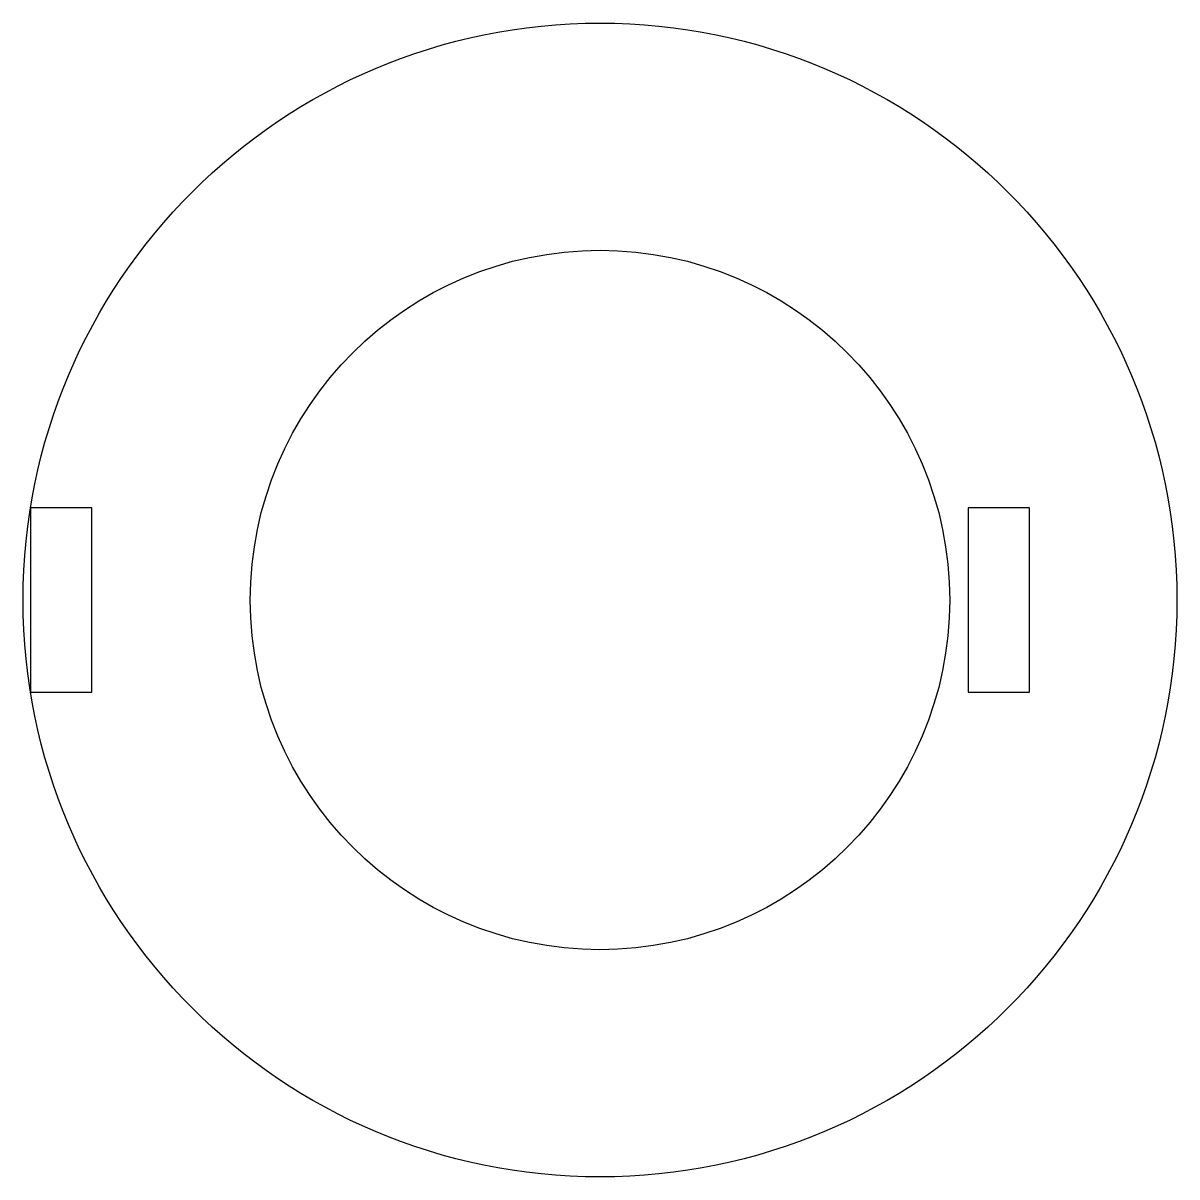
# Model space of a CAD drawing. Header units: millimetres. Extents: x -47 to 47, y -47 to 47.
import ezdxf

# ---------------------------------------------------------------- set-up
doc = ezdxf.new("R2010")
doc.units = ezdxf.units.MM
doc.layers.get('0').update_dxf_attribs({"linetype": 'CONTINUOUS'})

msp = doc.modelspace()

# ---------------------------------------------------------------- linework, layer by layer
for points in [[(-46.398, 7.5), (-46.398, -7.5), (-41.398, -7.5), (-41.398, 7.5)], [(35, 7.5), (30, 7.5), (30, -7.5), (35, -7.5)]]:
    msp.add_lwpolyline(points, close=True)
for radius in [47, 28.488]:
    msp.add_circle((0, 0), radius)

doc.saveas('drawing.dxf')
